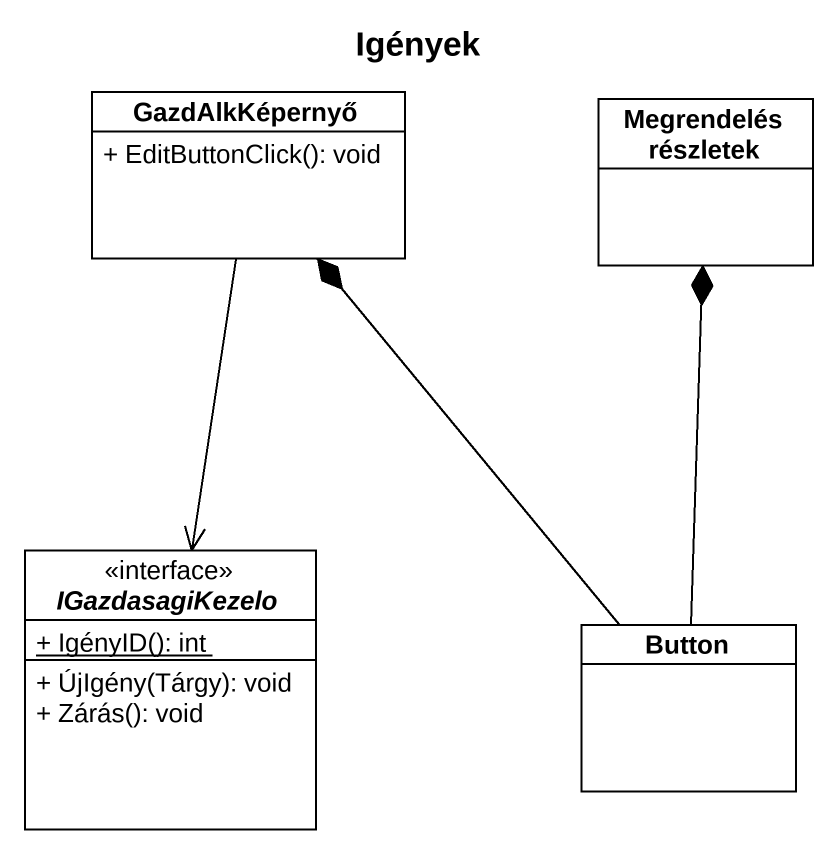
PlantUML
@startuml
title Igények
hide circle
hide empty members
skinparam classAttributeIconSize 0
class GazdAlkKépernyő {
  + EditButtonClick(): void
}
class "Megrendelés részletek" as Megrendelés_részletek
interface IGazdasagiKezelo <<interface>> {
  {static} {field} + IgényID(): int
  + ÚjIgény(Tárgy): void
  + Zárás(): void
}
class Button
GazdAlkKépernyő --> IGazdasagiKezelo
Button -up-* GazdAlkKépernyő
Button -up-* Megrendelés_részletek
@enduml
